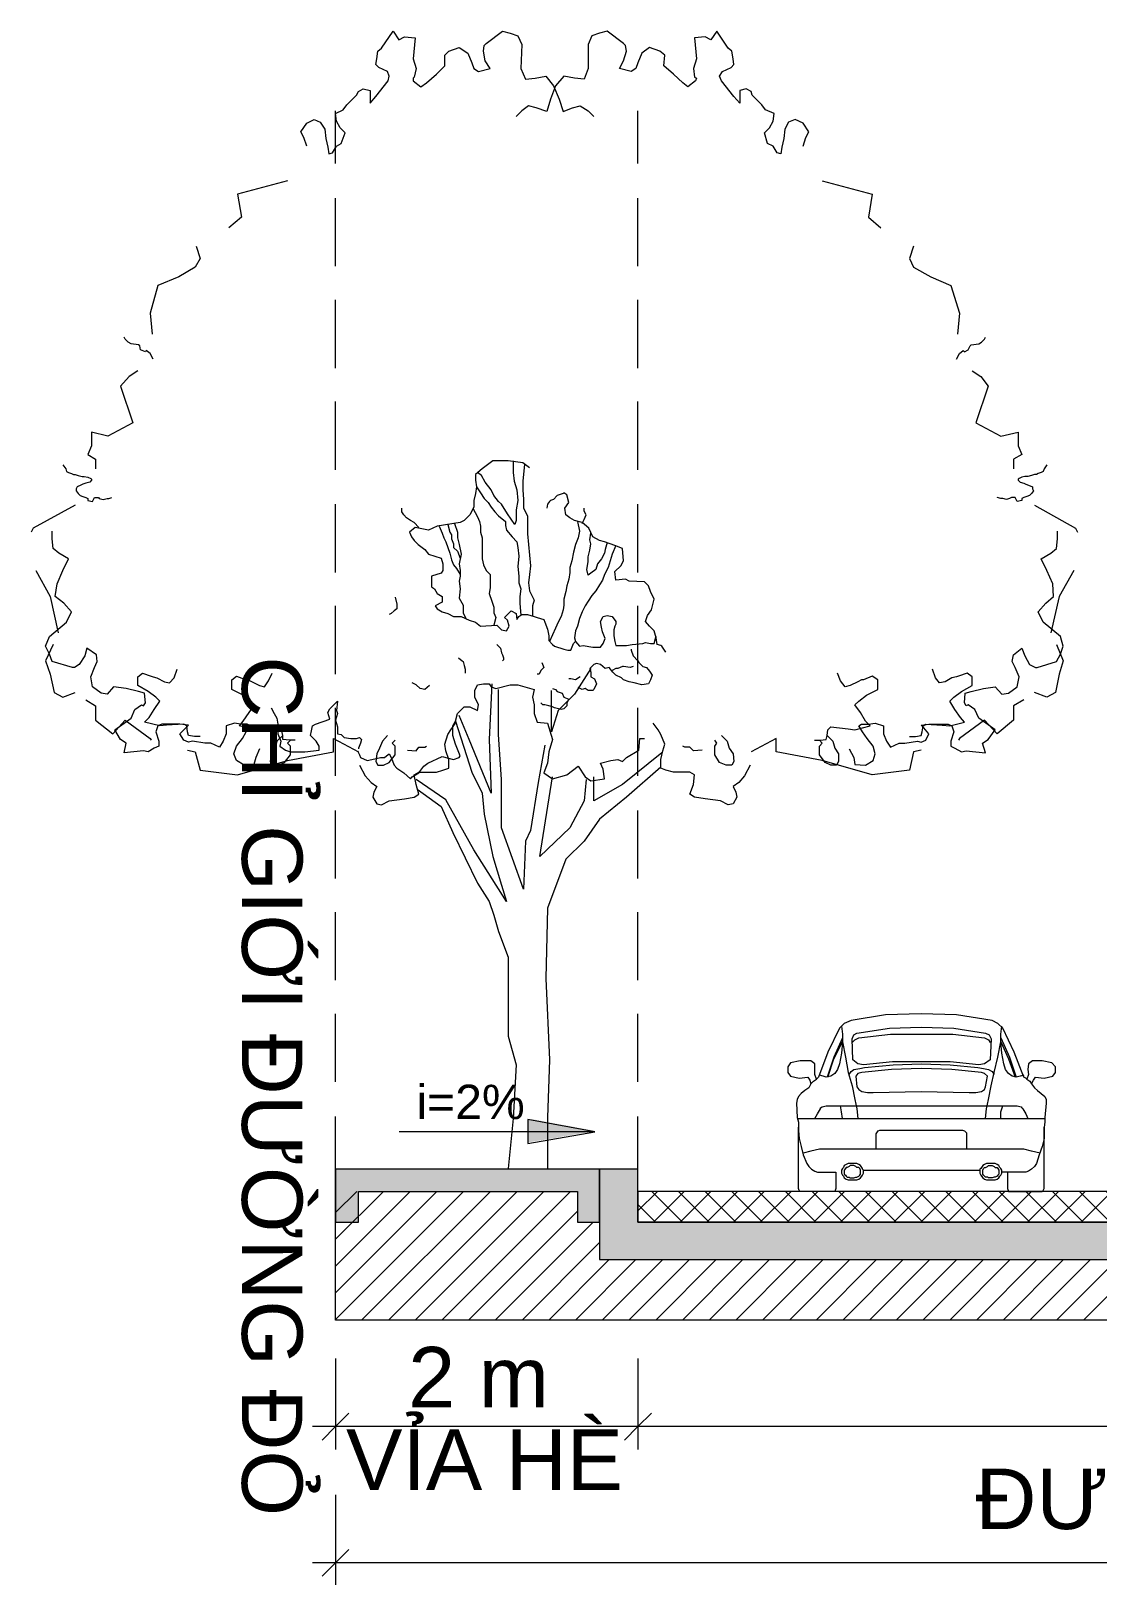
# Model space of a CAD drawing. Header units: millimetres. Extents: x 583747 to 595948, y 2304962 to 2309584.
# Drawn here: x 595630.21 to 595637.26, y 2306904.51 to 2306914.79 of the extents above; entities that cross this region are included whole.
import ezdxf

# ---------------------------------------------------------------- set-up
doc = ezdxf.new("R2010")
doc.units = ezdxf.units.MM
doc.layers.add('CPG_LU_VILLAS', color=7, linetype='Continuous', lineweight=5, true_color=0xff9d61)
doc.layers.add('PDF_Geometry', color=7, linetype='Continuous', true_color=0xeeefee)
doc.layers.add('PDF_Solid Fills', color=7, linetype='Continuous', true_color=0xffffff)
doc.layers.add('PDF_Text', color=7, linetype='Continuous')
doc.layers.add('xref.Luoi tang 1$0$KT-Kich thuoc', color=159, linetype='Continuous', lineweight=18)
doc.styles.add('PDF Arial', font='arial.ttf')

# ---------------------------------------------------------------- blocks, each defined once
blk = doc.blocks.new('1111111111111')
at = {"layer": 'PDF_Geometry', "color": 7, "lineweight": 9}
for points in [[(587221.034, 2313305.265), (587221.014, 2313305.322), (587220.995, 2313305.36), (587221.034, 2313305.417), (587221.084, 2313305.443), (587221.122, 2313305.424), (587221.154, 2313305.379), (587221.161, 2313305.316), (587221.173, 2313305.259), (587221.18, 2313305.214), (587221.205, 2313305.221), (587221.23, 2313305.265), (587221.262, 2313305.284), (587221.287, 2313305.354), (587221.256, 2313305.386), (587221.23, 2313305.43), (587221.224, 2313305.481), (587221.275, 2313305.506), (587221.3, 2313305.538), (587221.364, 2313305.602), (587221.376, 2313305.627), (587221.408, 2313305.646), (587221.453, 2313305.633), (587221.453, 2313305.583), (587221.453, 2313305.551), (587221.491, 2313305.595), (587221.573, 2313305.697), (587221.58, 2313305.729), (587221.567, 2313305.76), (587221.51, 2313305.786), (587221.491, 2313305.805), (587221.497, 2313305.843), (587221.503, 2313305.894), (587221.529, 2313305.913), (587221.605, 2313306.027), (587221.643, 2313305.97), (587221.681, 2313305.989), (587221.751, 2313305.983), (587221.738, 2313305.843), (587221.757, 2313305.779), (587221.745, 2313305.722), (587221.738, 2313305.716), (587221.738, 2313305.697), (587221.789, 2313305.659), (587221.827, 2313305.684), (587221.891, 2313305.741), (587221.948, 2313305.798), (587221.948, 2313305.868), (587221.973, 2313305.894), (587222.043, 2313305.919), (587222.1, 2313305.881), (587222.126, 2313305.817), (587222.138, 2313305.779), (587222.17, 2313305.76), (587222.246, 2313305.779), (587222.214, 2313305.83), (587222.202, 2313305.894), (587222.208, 2313305.932), (587222.221, 2313305.944), (587222.329, 2313306.027), (587222.38, 2313306.014), (587222.43, 2313305.995), (587222.456, 2313305.938), (587222.449, 2313305.779), (587222.481, 2313305.709), (587222.545, 2313305.716), (587222.614, 2313305.729), (587222.665, 2313305.665), (587222.703, 2313305.576), (587222.729, 2313305.494), (587222.792, 2313305.519), (587222.843, 2313305.532), (587222.894, 2313305.5), (587222.932, 2313305.462)], [(587224.316, 2313305.265), (587224.335, 2313305.322), (587224.354, 2313305.36), (587224.316, 2313305.417), (587224.265, 2313305.443), (587224.221, 2313305.424), (587224.195, 2313305.379), (587224.189, 2313305.316), (587224.176, 2313305.259), (587224.17, 2313305.214), (587224.145, 2313305.221), (587224.119, 2313305.265), (587224.081, 2313305.284), (587224.062, 2313305.354), (587224.094, 2313305.386), (587224.119, 2313305.43), (587224.126, 2313305.481), (587224.068, 2313305.506), (587224.043, 2313305.538), (587223.98, 2313305.602), (587223.973, 2313305.627), (587223.941, 2313305.646), (587223.897, 2313305.633), (587223.897, 2313305.583), (587223.897, 2313305.551), (587223.859, 2313305.595), (587223.776, 2313305.697), (587223.764, 2313305.729), (587223.783, 2313305.76), (587223.84, 2313305.786), (587223.859, 2313305.805), (587223.853, 2313305.843), (587223.846, 2313305.894), (587223.821, 2313305.913), (587223.745, 2313306.027), (587223.707, 2313305.97), (587223.668, 2313305.989), (587223.599, 2313305.983), (587223.611, 2313305.843), (587223.592, 2313305.779), (587223.599, 2313305.722), (587223.611, 2313305.716), (587223.605, 2313305.697), (587223.554, 2313305.659), (587223.522, 2313305.684), (587223.459, 2313305.741), (587223.395, 2313305.798), (587223.402, 2313305.868), (587223.37, 2313305.894), (587223.3, 2313305.919), (587223.249, 2313305.881), (587223.224, 2313305.817), (587223.211, 2313305.779), (587223.18, 2313305.76), (587223.103, 2313305.779), (587223.129, 2313305.83), (587223.148, 2313305.894), (587223.141, 2313305.932), (587223.129, 2313305.944), (587223.021, 2313306.027), (587222.97, 2313306.014), (587222.919, 2313305.995), (587222.894, 2313305.938), (587222.894, 2313305.779), (587222.868, 2313305.709), (587222.805, 2313305.716), (587222.735, 2313305.729), (587222.678, 2313305.665), (587222.646, 2313305.576), (587222.621, 2313305.494), (587222.551, 2313305.519), (587222.5, 2313305.532), (587222.456, 2313305.5), (587222.418, 2313305.462)], [(587220.907, 2313305.036), (587220.576, 2313304.948), (587220.602, 2313304.795), (587220.519, 2313304.725)], [(587224.443, 2313305.036), (587224.773, 2313304.948), (587224.748, 2313304.795), (587224.83, 2313304.725)], [(587220.303, 2313304.605), (587220.329, 2313304.522), (587220.297, 2313304.465), (587220.189, 2313304.402), (587220.049, 2313304.344), (587219.999, 2313304.16), (587220.011, 2313304.021)], [(587225.046, 2313304.605), (587225.021, 2313304.522), (587225.046, 2313304.465), (587225.161, 2313304.402), (587225.294, 2313304.344), (587225.351, 2313304.16), (587225.338, 2313304.021)], [(587220.018, 2313303.856), (587219.999, 2313303.894), (587219.973, 2313303.913), (587219.967, 2313303.906), (587219.935, 2313303.919), (587219.929, 2313303.944), (587219.922, 2313303.951), (587219.872, 2313303.957), (587219.853, 2313303.97), (587219.84, 2313303.983), (587219.834, 2313303.989), (587219.827, 2313304.002)], [(587225.332, 2313303.856), (587225.351, 2313303.894), (587225.376, 2313303.913), (587225.383, 2313303.906), (587225.408, 2313303.919), (587225.421, 2313303.944), (587225.427, 2313303.951), (587225.478, 2313303.957), (587225.497, 2313303.97), (587225.51, 2313303.983), (587225.516, 2313303.989), (587225.522, 2313304.002)], [(587219.916, 2313303.779), (587219.859, 2313303.741), (587219.802, 2313303.678), (587219.884, 2313303.436), (587219.719, 2313303.348), (587219.611, 2313303.373), (587219.611, 2313303.284), (587219.586, 2313303.227), (587219.637, 2313303.195), (587219.637, 2313303.132)], [(587225.434, 2313303.779), (587225.491, 2313303.741), (587225.541, 2313303.678), (587225.459, 2313303.436), (587225.624, 2313303.348), (587225.738, 2313303.373), (587225.738, 2313303.284), (587225.764, 2313303.227), (587225.707, 2313303.195), (587225.707, 2313303.132)], [(587222.507, 2313303.138), (587222.462, 2313303.17), (587222.367, 2313303.183), (587222.265, 2313303.183), (587222.195, 2313303.132), (587222.151, 2313303.094), (587222.151, 2313303.056), (587222.157, 2313303.011), (587222.151, 2313302.967), (587222.138, 2313302.922), (587222.138, 2313302.878), (587222.113, 2313302.827), (587222.075, 2313302.789), (587222.049, 2313302.776), (587221.897, 2313302.751), (587221.84, 2313302.725), (587221.751, 2313302.744), (587221.713, 2313302.713), (587221.726, 2313302.681), (587221.745, 2313302.656), (587221.77, 2313302.63), (587221.814, 2313302.598), (587221.84, 2313302.567), (587221.922, 2313302.541), (587221.935, 2313302.503), (587221.935, 2313302.459), (587221.922, 2313302.44), (587221.859, 2313302.421), (587221.859, 2313302.389), (587221.859, 2313302.351), (587221.878, 2313302.338), (587221.897, 2313302.306), (587221.929, 2313302.287), (587221.929, 2313302.249), (587221.884, 2313302.224), (587221.897, 2313302.205), (587221.929, 2313302.186), (587221.967, 2313302.173), (587222.005, 2313302.154), (587222.056, 2313302.154), (587222.107, 2313302.129), (587222.151, 2313302.116), (587222.183, 2313302.09), (587222.291, 2313302.097), (587222.322, 2313302.065), (587222.354, 2313302.059), (587222.373, 2313302.09), (587222.361, 2313302.129), (587222.341, 2313302.148), (587222.386, 2313302.192), (587222.418, 2313302.173), (587222.424, 2313302.135), (587222.437, 2313302.154), (587222.456, 2313302.167), (587222.494, 2313302.167), (587222.538, 2313302.154), (587222.557, 2313302.148), (587222.602, 2313302.135), (587222.608, 2313302.116), (587222.627, 2313302.071), (587222.634, 2313302.027), (587222.634, 2313301.995), (587222.659, 2313301.97), (587222.672, 2313301.957), (587222.735, 2313301.938), (587222.761, 2313301.932), (587222.78, 2313301.932), (587222.799, 2313301.976), (587222.811, 2313301.989), (587222.837, 2313301.957), (587222.862, 2313301.963), (587222.926, 2313301.951), (587222.951, 2313301.951), (587222.976, 2313301.951), (587222.995, 2313301.976), (587223.008, 2313302.008), (587222.989, 2313302.052), (587222.983, 2313302.084), (587222.976, 2313302.122), (587222.995, 2313302.154), (587223.021, 2313302.16), (587223.053, 2313302.154), (587223.078, 2313302.122), (587223.078, 2313302.103), (587223.072, 2313302.09), (587223.065, 2313302.065), (587223.065, 2313302.059), (587223.065, 2313302.027), (587223.072, 2313301.989), (587223.078, 2313301.963), (587223.116, 2313301.963), (587223.148, 2313301.963), (587223.186, 2313301.97), (587223.256, 2313301.976), (587223.275, 2313301.983), (587223.307, 2313301.976), (587223.332, 2313301.976), (587223.345, 2313302.027)], [(587222.399, 2313303.183), (587222.399, 2313303.106), (587222.405, 2313303.049), (587222.424, 2313302.992), (587222.43, 2313302.922), (587222.418, 2313302.859), (587222.418, 2313302.789), (587222.411, 2313302.763), (587222.361, 2313302.833), (587222.322, 2313302.897), (587222.303, 2313302.916), (587222.272, 2313302.954), (587222.253, 2313302.992), (587222.214, 2313303.043), (587222.189, 2313303.087), (587222.164, 2313303.106)], [(587219.421, 2313303.157), (587219.44, 2313303.132), (587219.446, 2313303.113), (587219.459, 2313303.106), (587219.478, 2313303.1), (587219.491, 2313303.094), (587219.503, 2313303.094), (587219.522, 2313303.087), (587219.548, 2313303.081), (587219.561, 2313303.081), (587219.586, 2313303.075), (587219.605, 2313303.068), (587219.611, 2313303.062), (587219.611, 2313303.056), (587219.599, 2313303.043), (587219.573, 2313303.036), (587219.554, 2313303.03), (587219.541, 2313303.024), (587219.516, 2313303.011), (587219.51, 2313302.998), (587219.51, 2313302.986), (587219.522, 2313302.967), (587219.535, 2313302.954), (587219.554, 2313302.948), (587219.573, 2313302.941), (587219.586, 2313302.935), (587219.586, 2313302.922), (587219.618, 2313302.916), (587219.624, 2313302.929), (587219.63, 2313302.941), (587219.656, 2313302.941), (587219.662, 2313302.935), (587219.687, 2313302.929), (587219.713, 2313302.935), (587219.726, 2313302.935), (587219.745, 2313302.941)], [(587222.475, 2313303.163), (587222.462, 2313303.049), (587222.462, 2313302.992), (587222.468, 2313302.929), (587222.468, 2313302.871), (587222.494, 2313302.821), (587222.494, 2313302.77), (587222.494, 2313302.7), (587222.5, 2313302.63), (587222.507, 2313302.56), (587222.513, 2313302.49), (587222.507, 2313302.433), (587222.5, 2313302.376), (587222.507, 2313302.325), (587222.538, 2313302.262), (587222.526, 2313302.224), (587222.526, 2313302.186), (587222.526, 2313302.16)], [(587225.929, 2313303.157), (587225.91, 2313303.132), (587225.903, 2313303.113), (587225.891, 2313303.106), (587225.872, 2313303.1), (587225.859, 2313303.094), (587225.846, 2313303.094), (587225.827, 2313303.087), (587225.802, 2313303.081), (587225.783, 2313303.081), (587225.764, 2313303.075), (587225.745, 2313303.068), (587225.738, 2313303.062), (587225.738, 2313303.056), (587225.751, 2313303.043), (587225.776, 2313303.036), (587225.789, 2313303.03), (587225.808, 2313303.024), (587225.834, 2313303.011), (587225.834, 2313302.998), (587225.84, 2313302.986), (587225.827, 2313302.967), (587225.814, 2313302.954), (587225.795, 2313302.948), (587225.776, 2313302.941), (587225.764, 2313302.935), (587225.764, 2313302.922), (587225.732, 2313302.916), (587225.726, 2313302.929), (587225.719, 2313302.941), (587225.694, 2313302.941), (587225.681, 2313302.935), (587225.662, 2313302.929), (587225.637, 2313302.935), (587225.624, 2313302.935), (587225.599, 2313302.941)], [(587222.157, 2313303.011), (587222.183, 2313302.973), (587222.208, 2313302.935), (587222.234, 2313302.909), (587222.253, 2313302.878), (587222.278, 2313302.846), (587222.303, 2313302.821), (587222.348, 2313302.783), (587222.348, 2313302.757), (587222.354, 2313302.725), (587222.392, 2313302.681), (587222.424, 2313302.649), (587222.43, 2313302.611), (587222.437, 2313302.554), (587222.43, 2313302.484), (587222.437, 2313302.421), (587222.437, 2313302.376), (587222.449, 2313302.338), (587222.443, 2313302.287), (587222.443, 2313302.243), (587222.449, 2313302.16)], [(587223.408, 2313301.919), (587223.383, 2313301.957), (587223.376, 2313301.963), (587223.351, 2313301.97), (587223.345, 2313302.014), (587223.332, 2313302.059), (587223.3, 2313302.09), (587223.275, 2313302.122), (587223.287, 2313302.16), (587223.313, 2313302.198), (587223.332, 2313302.268), (587223.307, 2313302.319), (587223.294, 2313302.357), (587223.268, 2313302.383), (587223.167, 2313302.389), (587223.141, 2313302.402), (587223.078, 2313302.395), (587223.072, 2313302.452), (587223.11, 2313302.49), (587223.129, 2313302.522), (587223.122, 2313302.605), (587223.072, 2313302.624), (587223.002, 2313302.649), (587222.97, 2313302.656), (587222.926, 2313302.681), (587222.9, 2313302.738), (587222.856, 2313302.776), (587222.805, 2313302.789), (587222.773, 2313302.808), (587222.748, 2313302.827), (587222.741, 2313302.871), (587222.767, 2313302.909), (587222.754, 2313302.96), (587222.735, 2313302.973), (587222.729, 2313302.967), (587222.691, 2313302.954), (587222.665, 2313302.929), (587222.646, 2313302.922), (587222.64, 2313302.916), (587222.627, 2313302.897), (587222.621, 2313302.871)], [(587219.503, 2313302.89), (587219.224, 2313302.738), (587219.211, 2313302.713)], [(587221.776, 2313302.744), (587221.745, 2313302.776), (587221.719, 2313302.789), (587221.694, 2313302.808), (587221.675, 2313302.827), (587221.662, 2313302.846), (587221.662, 2313302.859), (587221.662, 2313302.871)], [(587222.132, 2313302.871), (587222.164, 2313302.814), (587222.176, 2313302.783), (587222.183, 2313302.751), (587222.183, 2313302.713), (587222.195, 2313302.675), (587222.195, 2313302.636), (587222.195, 2313302.605), (587222.195, 2313302.567), (587222.195, 2313302.535), (587222.202, 2313302.497), (587222.221, 2313302.459), (587222.246, 2313302.433), (587222.246, 2313302.395), (587222.246, 2313302.344), (587222.24, 2313302.306), (587222.259, 2313302.256), (587222.272, 2313302.217), (587222.272, 2313302.179), (587222.284, 2313302.148), (587222.272, 2313302.097)], [(587222.856, 2313302.77), (587222.868, 2313302.795), (587222.881, 2313302.827), (587222.868, 2313302.852), (587222.868, 2313302.871)], [(587225.846, 2313302.89), (587226.119, 2313302.738), (587226.132, 2313302.713)], [(587221.967, 2313302.763), (587221.98, 2313302.713), (587221.992, 2313302.694), (587221.992, 2313302.668), (587222.005, 2313302.636), (587222.005, 2313302.611), (587222.03, 2313302.586), (587222.049, 2313302.541)], [(587222.011, 2313302.77), (587222.03, 2313302.713), (587222.03, 2313302.675), (587222.043, 2313302.63), (587222.056, 2313302.567), (587222.043, 2313302.503), (587222.049, 2313302.459), (587222.049, 2313302.421), (587222.043, 2313302.389), (587222.049, 2313302.338), (587222.043, 2313302.275), (587222.068, 2313302.23), (587222.068, 2313302.179), (587222.087, 2313302.141)], [(587222.824, 2313302.783), (587222.837, 2313302.719), (587222.83, 2313302.675), (587222.811, 2313302.63), (587222.799, 2313302.579), (587222.786, 2313302.522), (587222.773, 2313302.478), (587222.773, 2313302.446), (587222.767, 2313302.402), (587222.754, 2313302.357), (587222.748, 2313302.319), (587222.735, 2313302.268), (587222.735, 2313302.23), (587222.729, 2313302.198), (587222.716, 2313302.154), (587222.697, 2313302.116), (587222.678, 2313302.078), (587222.64, 2313301.989)], [(587220.722, 2313301.278), (587220.697, 2313301.221), (587220.684, 2313301.176), (587220.621, 2313301.17), (587220.57, 2313301.202), (587220.551, 2313301.246), (587220.57, 2313301.297), (587220.608, 2313301.348), (587220.634, 2313301.392), (587220.665, 2313301.43), (587220.64, 2313301.443), (587220.595, 2313301.443), (587220.557, 2313301.449), (587220.5, 2313301.43), (587220.5, 2313301.379), (587220.481, 2313301.329), (587220.456, 2313301.29), (587220.399, 2313301.316), (587220.361, 2313301.316), (587220.278, 2313301.329), (587220.253, 2313301.322), (587220.221, 2313301.335), (587220.195, 2313301.379), (587220.234, 2313301.417), (587220.253, 2313301.436), (587220.195, 2313301.443), (587220.075, 2313301.443), (587220.049, 2313301.43), (587220.037, 2313301.392), (587220.056, 2313301.329), (587220.056, 2313301.297), (587220.024, 2313301.284), (587219.986, 2313301.259), (587219.954, 2313301.265), (587219.827, 2313301.252), (587219.84, 2313301.316), (587219.802, 2313301.341), (587219.764, 2313301.405), (587219.872, 2313301.481), (587219.897, 2313301.538), (587219.941, 2313301.57), (587219.954, 2313301.563), (587219.967, 2313301.583), (587219.961, 2313301.646), (587219.922, 2313301.659), (587219.84, 2313301.678), (587219.757, 2313301.69), (587219.713, 2313301.64), (587219.675, 2313301.646), (587219.618, 2313301.69), (587219.605, 2313301.754), (587219.63, 2313301.817), (587219.649, 2313301.856), (587219.643, 2313301.9), (587219.58, 2313301.944), (587219.567, 2313301.894), (587219.529, 2313301.836), (587219.497, 2313301.817), (587219.484, 2313301.817), (587219.351, 2313301.856), (587219.332, 2313301.906), (587219.307, 2313301.957), (587219.332, 2313302.021), (587219.446, 2313302.116), (587219.478, 2313302.186), (587219.427, 2313302.243), (587219.37, 2313302.287), (587219.383, 2313302.37), (587219.421, 2313302.459), (587219.459, 2313302.535), (587219.395, 2313302.573), (587219.357, 2313302.605), (587219.351, 2313302.668), (587219.351, 2313302.719)], [(587221.91, 2313302.751), (587221.929, 2313302.706), (587221.941, 2313302.675), (587221.954, 2313302.649), (587221.967, 2313302.611), (587221.98, 2313302.573), (587221.992, 2313302.529), (587222.005, 2313302.497), (587222.024, 2313302.471), (587222.049, 2313302.433)], [(587223.021, 2313302.643), (587223.008, 2313302.598), (587223.002, 2313302.573), (587222.983, 2313302.535), (587222.957, 2313302.503), (587222.945, 2313302.465), (587222.913, 2313302.44), (587222.894, 2313302.427), (587222.887, 2313302.465), (587222.894, 2313302.516), (587222.894, 2313302.548), (587222.907, 2313302.592), (587222.913, 2313302.636), (587222.907, 2313302.662), (587222.913, 2313302.706)], [(587224.621, 2313301.278), (587224.653, 2313301.221), (587224.659, 2313301.176), (587224.729, 2313301.17), (587224.78, 2313301.202), (587224.792, 2313301.246), (587224.78, 2313301.297), (587224.741, 2313301.348), (587224.71, 2313301.392), (587224.684, 2313301.43), (587224.703, 2313301.443), (587224.748, 2313301.443), (587224.792, 2313301.449), (587224.849, 2313301.43), (587224.849, 2313301.379), (587224.868, 2313301.329), (587224.894, 2313301.29), (587224.951, 2313301.316), (587224.989, 2313301.316), (587225.072, 2313301.329), (587225.097, 2313301.322), (587225.129, 2313301.335), (587225.148, 2313301.379), (587225.116, 2313301.417), (587225.097, 2313301.436), (587225.148, 2313301.443), (587225.275, 2313301.443), (587225.3, 2313301.43), (587225.313, 2313301.392), (587225.294, 2313301.329), (587225.294, 2313301.297), (587225.319, 2313301.284), (587225.364, 2313301.259), (587225.395, 2313301.265), (587225.522, 2313301.252), (587225.503, 2313301.316), (587225.541, 2313301.341), (587225.586, 2313301.405), (587225.478, 2313301.481), (587225.453, 2313301.538), (587225.408, 2313301.57), (587225.395, 2313301.563), (587225.383, 2313301.583), (587225.389, 2313301.646), (587225.427, 2313301.659), (587225.51, 2313301.678), (587225.586, 2313301.69), (587225.63, 2313301.64), (587225.675, 2313301.646), (587225.732, 2313301.69), (587225.745, 2313301.754), (587225.719, 2313301.817), (587225.7, 2313301.856), (587225.707, 2313301.9), (587225.764, 2313301.944), (587225.783, 2313301.894), (587225.814, 2313301.836), (587225.853, 2313301.817), (587225.865, 2313301.817), (587225.992, 2313301.856), (587226.018, 2313301.906), (587226.037, 2313301.957), (587226.018, 2313302.021), (587225.903, 2313302.116), (587225.872, 2313302.186), (587225.922, 2313302.243), (587225.973, 2313302.287), (587225.967, 2313302.37), (587225.929, 2313302.459), (587225.891, 2313302.535), (587225.954, 2313302.573), (587225.992, 2313302.605), (587225.999, 2313302.668), (587225.999, 2313302.719)], [(587223.078, 2313302.624), (587223.053, 2313302.567), (587223.04, 2313302.522), (587223.027, 2313302.478), (587223.002, 2313302.433), (587222.989, 2313302.395), (587222.97, 2313302.363), (587222.945, 2313302.325), (587222.919, 2313302.294), (587222.894, 2313302.256), (587222.875, 2313302.224), (587222.856, 2313302.186), (587222.837, 2313302.141), (587222.824, 2313302.09), (587222.811, 2313302.059), (587222.805, 2313302.014), (587222.811, 2313301.989)], [(587219.243, 2313302.459), (587219.338, 2313302.287), (587219.389, 2313302.046)], [(587226.107, 2313302.459), (587226.011, 2313302.287), (587225.954, 2313302.046)], [(587221.618, 2313302.281), (587221.63, 2313302.236), (587221.63, 2313302.205), (587221.611, 2313302.192), (587221.592, 2313302.173), (587221.58, 2313302.167)], [(587219.357, 2313301.97), (587219.307, 2313301.862), (587219.338, 2313301.773), (587219.364, 2313301.652), (587219.421, 2313301.621), (587219.503, 2313301.652)], [(587222.291, 2313301.97), (587222.316, 2313301.944), (587222.322, 2313301.913), (587222.329, 2313301.9), (587222.335, 2313301.881), (587222.335, 2313301.868), (587222.329, 2313301.862)], [(587223.18, 2313301.938), (587223.18, 2313301.932), (587223.192, 2313301.894), (587223.224, 2313301.862), (587223.23, 2313301.849), (587223.256, 2313301.824), (587223.281, 2313301.817), (587223.3, 2313301.792), (587223.313, 2313301.773), (587223.319, 2313301.767), (587223.307, 2313301.735), (587223.294, 2313301.709), (587223.249, 2313301.703), (587223.199, 2313301.716), (587223.167, 2313301.722), (587223.129, 2313301.735), (587223.116, 2313301.748), (587223.078, 2313301.767), (587223.059, 2313301.786), (587223.034, 2313301.817), (587223.008, 2313301.811), (587222.976, 2313301.836), (587222.951, 2313301.843), (587222.932, 2313301.836), (587222.913, 2313301.817), (587222.907, 2313301.811), (587222.913, 2313301.786), (587222.913, 2313301.779), (587222.913, 2313301.754), (587222.938, 2313301.741), (587222.951, 2313301.709), (587222.932, 2313301.671), (587222.926, 2313301.665), (587222.919, 2313301.665), (587222.894, 2313301.665), (587222.875, 2313301.678), (587222.856, 2313301.671), (587222.843, 2313301.678), (587222.83, 2313301.684)], [(587225.992, 2313301.97), (587226.037, 2313301.862), (587226.011, 2313301.773), (587225.986, 2313301.652), (587225.929, 2313301.621), (587225.846, 2313301.652)], [(587222.037, 2313301.881), (587222.062, 2313301.862), (587222.068, 2313301.856), (587222.075, 2313301.83), (587222.081, 2313301.805), (587222.081, 2313301.779)], [(587222.589, 2313301.849), (587222.602, 2313301.817), (587222.583, 2313301.798), (587222.57, 2313301.773), (587222.557, 2313301.773)], [(587222.976, 2313301.836), (587222.976, 2313301.836)], [(587220.329, 2313301.36), (587220.291, 2313301.36), (587220.253, 2313301.367), (587220.246, 2313301.392), (587220.24, 2313301.43), (587220.221, 2313301.443), (587220.107, 2313301.436), (587220.062, 2313301.43), (587219.961, 2313301.456), (587219.992, 2313301.487), (587220.024, 2313301.538), (587220.062, 2313301.595), (587220.037, 2313301.621), (587219.986, 2313301.659), (587219.916, 2313301.697), (587219.916, 2313301.754), (587219.948, 2313301.779), (587220.005, 2313301.76), (587220.018, 2313301.754), (587220.043, 2313301.748), (587220.094, 2313301.722), (587220.126, 2313301.716), (587220.157, 2313301.748), (587220.176, 2313301.805)], [(587220.875, 2313301.367), (587220.868, 2313301.405), (587220.843, 2313301.424), (587220.735, 2313301.411), (587220.691, 2313301.405), (587220.589, 2313301.43), (587220.614, 2313301.462), (587220.653, 2313301.519), (587220.691, 2313301.57), (587220.665, 2313301.595), (587220.614, 2313301.633), (587220.538, 2313301.671), (587220.538, 2313301.735), (587220.57, 2313301.76), (587220.634, 2313301.735), (587220.646, 2313301.735), (587220.672, 2313301.722), (587220.722, 2313301.697), (587220.754, 2313301.69), (587220.78, 2313301.729), (587220.805, 2313301.779)], [(587222.913, 2313301.811), (587222.805, 2313301.64), (587222.697, 2313301.532), (587222.653, 2313301.392), (587222.653, 2313301.602), (587222.653, 2313301.665)], [(587222.843, 2313301.754), (587222.811, 2313301.735), (587222.78, 2313301.741), (587222.767, 2313301.741)], [(587223.192, 2313301.824), (587223.173, 2313301.817), (587223.129, 2313301.824), (587223.122, 2313301.824), (587223.091, 2313301.811), (587223.078, 2313301.811), (587223.053, 2313301.798)], [(587224.392, 2313301.335), (587224.43, 2313301.335), (587224.468, 2313301.341), (587224.475, 2313301.367), (587224.481, 2313301.405), (587224.5, 2313301.424), (587224.614, 2313301.411), (587224.659, 2313301.405), (587224.761, 2313301.43), (587224.729, 2313301.462), (587224.697, 2313301.519), (587224.659, 2313301.57), (587224.684, 2313301.595), (587224.735, 2313301.633), (587224.811, 2313301.671), (587224.811, 2313301.735), (587224.773, 2313301.76), (587224.716, 2313301.735), (587224.703, 2313301.735), (587224.678, 2313301.722), (587224.627, 2313301.697), (587224.595, 2313301.69), (587224.564, 2313301.729), (587224.545, 2313301.779)], [(587225.021, 2313301.36), (587225.059, 2313301.36), (587225.097, 2313301.367), (587225.103, 2313301.392), (587225.11, 2313301.43), (587225.129, 2313301.443), (587225.237, 2313301.436), (587225.287, 2313301.43), (587225.383, 2313301.456), (587225.357, 2313301.487), (587225.319, 2313301.538), (587225.287, 2313301.595), (587225.313, 2313301.621), (587225.364, 2313301.659), (587225.434, 2313301.697), (587225.434, 2313301.754), (587225.402, 2313301.779), (587225.345, 2313301.76), (587225.332, 2313301.754), (587225.3, 2313301.748), (587225.256, 2313301.722), (587225.218, 2313301.716), (587225.192, 2313301.748), (587225.173, 2313301.805)], [(587221.37, 2313301.265), (587221.383, 2313301.24), (587221.389, 2313301.221), (587221.434, 2313301.202), (587221.465, 2313301.208), (587221.522, 2313301.221), (587221.548, 2313301.221), (587221.561, 2313301.233), (587221.58, 2313301.246), (587221.592, 2313301.221), (587221.611, 2313301.17), (587221.63, 2313301.151), (587221.675, 2313301.119), (587221.719, 2313301.081), (587221.732, 2313301.094), (587221.776, 2313301.119), (587221.808, 2313301.163), (587221.834, 2313301.183), (587221.929, 2313301.227), (587222.005, 2313301.208), (587222.043, 2313301.221), (587222.049, 2313301.233), (587222.018, 2313301.309), (587221.999, 2313301.367), (587221.999, 2313301.43), (587222.018, 2313301.462), (587222.03, 2313301.513), (587222.075, 2313301.557), (587222.113, 2313301.557), (587222.164, 2313301.532), (587222.17, 2313301.57), (587222.145, 2313301.621), (587222.145, 2313301.665), (587222.164, 2313301.703), (587222.202, 2313301.709), (587222.24, 2313301.709), (587222.253, 2313301.69), (587222.284, 2313301.678), (587222.38, 2313301.703), (587222.43, 2313301.703), (587222.538, 2313301.671), (587222.526, 2313301.621), (587222.538, 2313301.57), (587222.538, 2313301.513), (587222.557, 2313301.456), (587222.627, 2313301.449), (587222.659, 2313301.341), (587222.634, 2313301.259), (587222.627, 2313301.183), (587222.602, 2313301.119), (587222.659, 2313301.081), (587222.754, 2313301.106), (587222.83, 2313301.163), (587222.875, 2313301.094), (587222.913, 2313301.068), (587223.002, 2313301.081), (587222.995, 2313301.144), (587222.976, 2313301.183), (587223.046, 2313301.202), (587223.091, 2313301.208), (587223.122, 2313301.195), (587223.148, 2313301.221), (587223.23, 2313301.271), (587223.237, 2313301.348), (587223.268, 2313301.348)], [(587221.846, 2313301.697), (587221.814, 2313301.671), (587221.783, 2313301.678), (587221.757, 2313301.703), (587221.732, 2313301.716)], [(587222.259, 2313301.709), (587222.24, 2313301.341), (587222.253, 2313300.986), (587222.107, 2313301.341), (587222.043, 2313301.5)], [(587222.608, 2313301.303), (587222.564, 2313301.056), (587222.513, 2313300.738), (587222.481, 2313300.668), (587222.468, 2313300.351), (587222.322, 2313300.757), (587222.322, 2313301.075), (587222.303, 2313301.373), (587222.303, 2313301.671)], [(587222.659, 2313301.678), (587222.678, 2313301.671), (587222.691, 2313301.659), (587222.71, 2313301.652), (587222.722, 2313301.646), (587222.735, 2313301.621), (587222.767, 2313301.608), (587222.754, 2313301.583), (587222.754, 2313301.563), (587222.735, 2313301.544), (587222.716, 2313301.538), (587222.672, 2313301.551), (587222.659, 2313301.557), (587222.634, 2313301.563), (587222.608, 2313301.57), (587222.595, 2313301.57), (587222.589, 2313301.576), (587222.583, 2313301.583)], [(587219.573, 2313301.602), (587219.637, 2313301.563), (587219.637, 2313301.468), (587219.751, 2313301.379), (587219.834, 2313301.468), (587219.999, 2313301.348), (587220.005, 2313301.335)], [(587220.799, 2313301.551), (587220.818, 2313301.513), (587220.837, 2313301.481), (587220.843, 2313301.443), (587220.843, 2313301.424), (587220.843, 2313301.379), (587220.862, 2313301.329), (587220.856, 2313301.297), (587220.894, 2313301.271), (587220.926, 2313301.259), (587220.97, 2313301.259), (587221.021, 2313301.259), (587221.116, 2313301.271), (587221.116, 2313301.297), (587221.097, 2313301.329), (587221.059, 2313301.367), (587221.065, 2313301.398), (587221.072, 2313301.43), (587221.091, 2313301.443), (587221.186, 2313301.475), (587221.173, 2313301.519), (587221.186, 2313301.544), (587221.237, 2313301.595), (587221.23, 2313301.532), (587221.237, 2313301.513), (587221.224, 2313301.468), (587221.237, 2313301.424), (587221.237, 2313301.379), (587221.262, 2313301.373), (587221.281, 2313301.354), (587221.326, 2313301.348), (587221.364, 2313301.348), (587221.383, 2313301.354), (587221.395, 2313301.341), (587221.389, 2313301.316), (587221.376, 2313301.284), (587221.376, 2313301.278)], [(587225.776, 2313301.602), (587225.707, 2313301.563), (587225.707, 2313301.468), (587225.599, 2313301.379), (587225.516, 2313301.468), (587225.351, 2313301.348), (587225.345, 2313301.335)], [(587221.383, 2313301.17), (587221.421, 2313301.1), (587221.459, 2313301.056), (587221.497, 2313301.03), (587221.478, 2313300.992), (587221.472, 2313300.96), (587221.497, 2313300.916), (587221.529, 2313300.909), (587221.58, 2313300.935), (587221.63, 2313300.941), (587221.681, 2313300.948), (587221.745, 2313300.96), (587221.776, 2313300.979), (587221.757, 2313301.043), (587221.745, 2313301.106), (587221.776, 2313301.125), (587221.84, 2313301.125), (587221.891, 2313301.125), (587221.935, 2313301.138), (587221.973, 2313301.151), (587221.973, 2313301.208), (587221.954, 2313301.265), (587221.948, 2313301.309), (587221.967, 2313301.373), (587221.986, 2313301.405), (587222.018, 2313301.449)], [(587222.018, 2313301.462), (587222.126, 2313301.125), (587222.195, 2313300.986), (587222.208, 2313300.846), (587222.265, 2313300.567), (587222.322, 2313300.376), (587222.354, 2313300.268), (587222.138, 2313300.611), (587221.954, 2313300.941), (587221.757, 2313301.075)], [(587223.967, 2313301.17), (587223.929, 2313301.1), (587223.891, 2313301.056), (587223.853, 2313301.03), (587223.872, 2313300.992), (587223.878, 2313300.96), (587223.853, 2313300.916), (587223.821, 2313300.909), (587223.77, 2313300.935), (587223.719, 2313300.941), (587223.668, 2313300.948), (587223.599, 2313300.96), (587223.567, 2313300.979), (587223.592, 2313301.043), (587223.599, 2313301.106), (587223.567, 2313301.125), (587223.51, 2313301.125), (587223.459, 2313301.125), (587223.408, 2313301.138), (587223.376, 2313301.151), (587223.376, 2313301.208), (587223.389, 2313301.265), (587223.402, 2313301.309), (587223.376, 2313301.373), (587223.357, 2313301.405), (587223.326, 2313301.449)], [(587220.246, 2313301.271), (587220.297, 2313301.259), (587220.329, 2313301.138), (587220.576, 2313301.106), (587220.907, 2313301.202), (587221.211, 2313301.259), (587221.211, 2313301.348), (587221.376, 2313301.259)], [(587220.957, 2313301.335), (587220.919, 2313301.335), (587220.875, 2313301.341), (587220.875, 2313301.367), (587220.837, 2313301.329), (587220.824, 2313301.284), (587220.799, 2313301.246), (587220.792, 2313301.195), (587220.811, 2313301.17), (587220.843, 2313301.17), (587220.887, 2313301.189), (587220.926, 2313301.24), (587220.926, 2313301.297), (587220.907, 2313301.316), (587220.926, 2313301.335)], [(587221.567, 2313301.367), (587221.535, 2313301.329), (587221.516, 2313301.284), (587221.497, 2313301.246), (587221.491, 2313301.195), (587221.503, 2313301.17), (587221.541, 2313301.17), (587221.58, 2313301.189), (587221.618, 2313301.24), (587221.618, 2313301.297), (587221.599, 2313301.316), (587221.618, 2313301.335)], [(587223.776, 2313301.367), (587223.814, 2313301.329), (587223.827, 2313301.284), (587223.853, 2313301.246), (587223.859, 2313301.195), (587223.846, 2313301.17), (587223.808, 2313301.17), (587223.764, 2313301.189), (587223.732, 2313301.24), (587223.732, 2313301.297), (587223.745, 2313301.316), (587223.732, 2313301.335)], [(587225.097, 2313301.271), (587225.046, 2313301.259), (587225.021, 2313301.138), (587224.773, 2313301.106), (587224.443, 2313301.202), (587224.138, 2313301.259), (587224.138, 2313301.348), (587223.973, 2313301.259)], [(587224.475, 2313301.367), (587224.513, 2313301.329), (587224.526, 2313301.284), (587224.551, 2313301.246), (587224.551, 2313301.195), (587224.538, 2313301.17), (587224.5, 2313301.17), (587224.462, 2313301.189), (587224.424, 2313301.24), (587224.424, 2313301.297), (587224.443, 2313301.316), (587224.424, 2313301.335)], [(587221.7, 2313301.271), (587221.757, 2313301.265), (587221.776, 2313301.29), (587221.808, 2313301.29), (587221.814, 2313301.29), (587221.827, 2313301.297)], [(587223.383, 2313301.252), (587223.122, 2313301.043), (587222.932, 2313300.935), (587222.932, 2313301.094)], [(587223.649, 2313301.271), (587223.592, 2313301.265), (587223.567, 2313301.29), (587223.541, 2313301.29), (587223.535, 2313301.29), (587223.522, 2313301.297)], [(587223.376, 2313301.157), (587223.148, 2313300.96), (587222.97, 2313300.814), (587222.868, 2313300.668), (587222.748, 2313300.548), (587222.627, 2313300.224), (587222.614, 2313299.76), (587222.64, 2313299.221), (587222.627, 2313298.84), (587222.627, 2313298.497)], [(587221.764, 2313301.011), (587221.922, 2313300.897), (587221.999, 2313300.725), (587222.164, 2313300.389), (587222.24, 2313300.268), (587222.272, 2313300.179), (587222.303, 2313300.071), (587222.367, 2313299.9), (587222.367, 2313299.735), (587222.367, 2313299.379), (587222.418, 2313299.189), (587222.399, 2313298.833), (587222.367, 2313298.503)], [(587222.881, 2313301.075), (587222.868, 2313300.935), (587222.773, 2313300.757), (587222.576, 2313300.567), (587222.659, 2313301.094)]]:
    blk.add_lwpolyline(points, dxfattribs=at)

msp = doc.modelspace()

# ---------------------------------------------------------------- hatches: boundary and pattern name
at = {"layer": 'CPG_LU_VILLAS'}
h = msp.add_hatch(dxfattribs=at)
h.set_pattern_fill('ANSI31', color=8)
h.set_pattern_definition([(45, (8393.86062, -6391.24092), (-0.088388347648, 0.088388347648), [])])
h.paths.add_polyline_path([(595633.821, 2306907.11), (595632.221, 2306907.11), (595632.221, 2306906.907), (595632.221, 2306906.259), (595651.471, 2306906.259), (595651.471, 2306906.919), (595651.318, 2306906.919), (595651.318, 2306906.957), (595651.318, 2306907.123), (595645.871, 2306907.11), (595645.871, 2306906.907), (595645.718, 2306906.907), (595645.718, 2306906.659), (595633.967, 2306906.659), (595633.967, 2306906.907), (595633.821, 2306906.907)])
h = msp.add_hatch(dxfattribs=at)
h.set_pattern_fill('ANSI37', color=8)
h.set_pattern_definition([(45, (8412.99662, -6391.24092), (-0.088388347648, 0.088388347648), []), (135, (8412.99662, -6391.24092), (-0.088388347648, -0.088388347648), [])])
h.paths.add_polyline_path([(595634.221, 2306907.11), (595634.221, 2306906.907), (595645.471, 2306906.907), (595645.471, 2306907.11)])
at = {"layer": 'PDF_Solid Fills', "transparency": 33554559}
for points in [[(595633.562, 2306907.58), (595633.531, 2306907.586), (595633.492, 2306907.586), (595633.492, 2306907.434), (595633.683, 2306907.465), (595633.715, 2306907.472), (595633.905, 2306907.503), (595633.937, 2306907.51), (595633.873, 2306907.523), (595633.835, 2306907.529), (595633.772, 2306907.542), (595633.734, 2306907.548), (595633.702, 2306907.554), (595633.664, 2306907.561), (595633.6, 2306907.573)], [(595633.821, 2306907.11), (595633.821, 2306906.907), (595633.967, 2306906.907), (595633.967, 2306907.256), (595632.221, 2306907.256), (595632.221, 2306906.907), (595632.373, 2306906.907), (595632.373, 2306907.11)], [(595645.471, 2306907.256), (595645.471, 2306906.907), (595634.221, 2306906.907), (595634.221, 2306907.256), (595633.967, 2306907.256), (595633.967, 2306906.659), (595645.718, 2306906.659), (595645.718, 2306907.256)]]:
    msp.add_hatch(color=7, dxfattribs=at).paths.add_polyline_path(points)

# ---------------------------------------------------------------- linework, layer by layer
at = {"layer": 'PDF_Geometry', "color": 7, "lineweight": 9}
for points in [[(595632.221, 2306913.91), (595632.221, 2306914.259)], [(595634.221, 2306913.91), (595634.221, 2306914.259)], [(595632.221, 2306913.23), (595632.221, 2306913.681)], [(595634.221, 2306913.23), (595634.221, 2306913.681)], [(595632.221, 2306912.557), (595632.221, 2306913.008)], [(595634.221, 2306912.557), (595634.221, 2306913.008)], [(595632.221, 2306911.884), (595632.221, 2306912.335)], [(595634.221, 2306911.884), (595634.221, 2306912.335)], [(595632.221, 2306911.205), (595632.221, 2306911.656)], [(595634.221, 2306911.205), (595634.221, 2306911.656)], [(595632.221, 2306910.532), (595632.221, 2306910.983)], [(595634.221, 2306910.532), (595634.221, 2306910.983)], [(595632.221, 2306909.859), (595632.221, 2306910.31)], [(595634.221, 2306909.859), (595634.221, 2306910.31)], [(595632.221, 2306909.18), (595632.221, 2306909.63)], [(595634.221, 2306909.18), (595634.221, 2306909.63)], [(595632.221, 2306908.507), (595632.221, 2306908.957)], [(595634.221, 2306908.507), (595634.221, 2306908.957)], [(595632.221, 2306907.834), (595632.221, 2306908.284)], [(595634.221, 2306907.834), (595634.221, 2306908.284)], [(595636.793, 2306907.853), (595636.786, 2306907.859), (595636.774, 2306907.865), (595636.71, 2306908.03), (595636.634, 2306908.189), (595636.602, 2306908.221), (595636.564, 2306908.24), (595636.329, 2306908.278), (595636.094, 2306908.284), (595635.859, 2306908.278), (595635.631, 2306908.24), (595635.586, 2306908.221), (595635.555, 2306908.189), (595635.478, 2306908.03), (595635.415, 2306907.865), (595635.409, 2306907.859), (595635.402, 2306907.853)], [(595635.567, 2306908.202), (595635.574, 2306908.151), (595635.574, 2306908.1), (595635.567, 2306908.024), (595635.555, 2306907.954), (595635.542, 2306907.916), (595635.523, 2306907.891), (595635.497, 2306907.872), (595635.466, 2306907.865), (595635.447, 2306907.872), (595635.421, 2306907.878)], [(595636.621, 2306908.126), (595636.678, 2306907.999), (595636.723, 2306907.865), (595636.697, 2306907.872), (595636.672, 2306907.891), (595636.653, 2306907.916), (595636.64, 2306907.954), (595636.628, 2306908.024), (595636.621, 2306908.1), (595636.621, 2306908.151), (595636.628, 2306908.202)], [(595635.574, 2306908.126), (595635.517, 2306907.999), (595635.472, 2306907.865)], [(595635.478, 2306907.865), (595635.517, 2306907.986), (595635.574, 2306908.1), (595635.593, 2306907.999), (595635.612, 2306907.897), (595635.637, 2306907.808), (595635.656, 2306907.719), (595635.669, 2306907.656), (595635.675, 2306907.592)], [(595635.637, 2306908.094), (595635.656, 2306908.113), (595635.682, 2306908.126), (595635.891, 2306908.151), (595636.094, 2306908.151), (595636.304, 2306908.151), (595636.513, 2306908.126), (595636.539, 2306908.113), (595636.551, 2306908.094)], [(595636.52, 2306907.592), (595636.526, 2306907.656), (595636.539, 2306907.719), (595636.558, 2306907.808), (595636.577, 2306907.897), (595636.602, 2306907.999), (595636.621, 2306908.1), (595636.672, 2306907.986), (595636.717, 2306907.865)], [(595635.618, 2306907.884), (595635.631, 2306907.903), (595635.65, 2306907.916), (595635.688, 2306907.923), (595635.72, 2306907.929), (595635.91, 2306907.948), (595636.094, 2306907.954), (595636.285, 2306907.948), (595636.469, 2306907.929), (595636.507, 2306907.923), (595636.539, 2306907.916), (595636.564, 2306907.903), (595636.577, 2306907.884)], [(595636.774, 2306907.878), (595636.748, 2306907.872), (595636.723, 2306907.865)], [(595635.364, 2306907.821), (595635.351, 2306907.796), (595635.326, 2306907.777), (595635.301, 2306907.757), (595635.282, 2306907.738), (595635.275, 2306907.719), (595635.269, 2306907.694), (595635.275, 2306907.599), (595635.282, 2306907.567), (595635.282, 2306907.535)], [(595636.824, 2306907.821), (595636.843, 2306907.796), (595636.863, 2306907.777), (595636.888, 2306907.757), (595636.913, 2306907.738), (595636.92, 2306907.719), (595636.92, 2306907.694), (595636.913, 2306907.599), (595636.913, 2306907.567), (595636.907, 2306907.535), (595636.907, 2306907.523), (595636.907, 2306907.51), (595636.907, 2306907.459), (595636.894, 2306907.408), (595636.875, 2306907.351), (595636.856, 2306907.294), (595636.843, 2306907.275), (595636.824, 2306907.256), (595636.805, 2306907.243), (595636.786, 2306907.237), (595636.666, 2306907.237), (595636.628, 2306907.237), (595636.628, 2306907.25), (595636.621, 2306907.262), (595636.615, 2306907.269), (595636.609, 2306907.281), (595636.596, 2306907.288), (595636.583, 2306907.294), (595636.57, 2306907.294), (595636.551, 2306907.294), (595636.539, 2306907.294), (595636.526, 2306907.294), (595636.513, 2306907.288), (595636.501, 2306907.281), (595636.494, 2306907.269), (595636.488, 2306907.262), (595636.482, 2306907.256), (595636.482, 2306907.25), (595636.482, 2306907.243), (595636.482, 2306907.237), (595636.482, 2306907.23), (595636.488, 2306907.218), (595636.494, 2306907.211), (595636.501, 2306907.199), (595636.513, 2306907.192), (595636.526, 2306907.186), (595636.539, 2306907.186), (595636.551, 2306907.186), (595636.57, 2306907.186), (595636.583, 2306907.186), (595636.596, 2306907.192), (595636.609, 2306907.199), (595636.615, 2306907.211), (595636.621, 2306907.218), (595636.628, 2306907.23), (595636.628, 2306907.237)], [(595635.39, 2306907.592), (595635.409, 2306907.624), (595635.428, 2306907.656), (595635.428, 2306907.662), (595635.44, 2306907.669), (595635.466, 2306907.675), (595635.497, 2306907.675), (595636.094, 2306907.675), (595636.697, 2306907.675), (595636.729, 2306907.675), (595636.755, 2306907.669), (595636.761, 2306907.662), (595636.767, 2306907.656), (595636.786, 2306907.624), (595636.799, 2306907.592)], [(595635.574, 2306907.592), (595635.567, 2306907.637), (595635.561, 2306907.675)], [(595636.621, 2306907.592), (595636.621, 2306907.637), (595636.634, 2306907.675)], [(595632.221, 2306907.256), (595632.221, 2306907.605)], [(595633.937, 2306907.503), (595633.492, 2306907.586), (595633.492, 2306907.427), (595633.937, 2306907.503), (595632.642, 2306907.503)], [(595634.221, 2306907.256), (595634.221, 2306907.605)], [(595635.282, 2306907.592), (595636.094, 2306907.592), (595636.913, 2306907.592)], [(595635.796, 2306907.389), (595635.796, 2306907.484), (595635.796, 2306907.491), (595635.802, 2306907.497), (595635.809, 2306907.51), (595635.821, 2306907.516), (595636.094, 2306907.516), (595636.367, 2306907.516), (595636.38, 2306907.51), (595636.393, 2306907.497), (595636.393, 2306907.491), (595636.393, 2306907.484), (595636.393, 2306907.389)], [(595636.666, 2306907.237), (595636.666, 2306907.129), (595636.672, 2306907.11), (595636.678, 2306907.11), (595636.894, 2306907.11), (595636.901, 2306907.116), (595636.907, 2306907.129), (595636.907, 2306907.535)], [(595636.882, 2306907.364), (595636.824, 2306907.377), (595636.774, 2306907.389), (595636.094, 2306907.389), (595635.421, 2306907.389), (595635.364, 2306907.377), (595635.313, 2306907.364)], [(595635.713, 2306907.25), (595636.094, 2306907.25), (595636.482, 2306907.25)], [(595632.221, 2306906.005), (595632.221, 2306905.554), (595632.221, 2306905.402)], [(595634.221, 2306906.005), (595634.221, 2306905.554), (595634.221, 2306905.402)], [(595651.617, 2306905.554), (595645.471, 2306905.554), (595634.221, 2306905.554), (595632.068, 2306905.554)], [(595632.221, 2306905.103), (595632.221, 2306904.653), (595632.221, 2306904.507)], [(595651.617, 2306904.653), (595632.068, 2306904.653)]]:
    msp.add_lwpolyline(points, dxfattribs=at)
for points in [[(595636.285, 2306907.967), (595636.094, 2306907.967), (595635.904, 2306907.967), (595635.713, 2306907.948), (595635.675, 2306907.954), (595635.643, 2306907.98), (595635.637, 2306908.119), (595635.65, 2306908.145), (595635.669, 2306908.157), (595635.885, 2306908.189), (595636.094, 2306908.196), (595636.31, 2306908.189), (595636.52, 2306908.157), (595636.545, 2306908.145), (595636.558, 2306908.119), (595636.551, 2306907.98), (595636.513, 2306907.954), (595636.475, 2306907.948)], [(595635.383, 2306907.84), (595635.402, 2306907.853), (595635.39, 2306907.884), (595635.39, 2306907.916), (595635.39, 2306907.954), (595635.364, 2306907.973), (595635.294, 2306907.973), (595635.231, 2306907.961), (595635.212, 2306907.935), (595635.212, 2306907.897), (595635.231, 2306907.872), (595635.288, 2306907.859), (595635.345, 2306907.865), (595635.358, 2306907.846), (595635.364, 2306907.821)], [(595636.793, 2306907.853), (595636.812, 2306907.84), (595636.824, 2306907.821), (595636.837, 2306907.846), (595636.85, 2306907.865), (595636.907, 2306907.859), (595636.964, 2306907.872), (595636.983, 2306907.897), (595636.983, 2306907.935), (595636.958, 2306907.961), (595636.894, 2306907.973), (595636.831, 2306907.973), (595636.805, 2306907.954), (595636.799, 2306907.916), (595636.805, 2306907.884)], [(595636.513, 2306907.783), (595636.52, 2306907.802), (595636.532, 2306907.872), (595636.513, 2306907.891), (595636.494, 2306907.897), (595636.297, 2306907.916), (595636.094, 2306907.923), (595635.897, 2306907.916), (595635.701, 2306907.897), (595635.675, 2306907.891), (595635.663, 2306907.872), (595635.669, 2306907.802), (595635.682, 2306907.783), (595635.701, 2306907.77), (595635.739, 2306907.764), (595635.777, 2306907.764), (595636.094, 2306907.77), (595636.412, 2306907.764), (595636.456, 2306907.764), (595636.494, 2306907.77)], [(595635.529, 2306907.237), (595635.529, 2306907.129), (595635.523, 2306907.11), (595635.51, 2306907.11), (595635.294, 2306907.11), (595635.288, 2306907.116), (595635.282, 2306907.129), (595635.282, 2306907.535), (595635.282, 2306907.523), (595635.282, 2306907.51), (595635.288, 2306907.459), (595635.301, 2306907.408), (595635.313, 2306907.351), (595635.339, 2306907.294), (595635.351, 2306907.275), (595635.37, 2306907.256), (595635.39, 2306907.243), (595635.409, 2306907.237)], [(595645.718, 2306906.659), (595645.718, 2306906.907), (595645.871, 2306906.907), (595645.871, 2306907.11), (595651.318, 2306907.123), (595651.318, 2306906.919), (595651.471, 2306906.919), (595651.471, 2306906.259), (595632.221, 2306906.259), (595632.221, 2306906.907), (595632.373, 2306906.907), (595632.373, 2306907.11), (595633.821, 2306907.11), (595633.821, 2306906.907), (595633.967, 2306906.907), (595633.967, 2306907.256), (595632.221, 2306907.256), (595632.221, 2306906.907), (595632.373, 2306906.907), (595632.373, 2306907.11), (595633.821, 2306907.11), (595633.821, 2306906.907), (595633.967, 2306906.907), (595633.967, 2306906.659)], [(595633.967, 2306907.256), (595633.967, 2306906.659), (595645.718, 2306906.659), (595645.718, 2306907.256), (595645.471, 2306907.256), (595645.471, 2306906.907), (595634.221, 2306906.907), (595634.221, 2306907.256)], [(595635.713, 2306907.25), (595635.707, 2306907.256), (595635.707, 2306907.262), (595635.701, 2306907.269), (595635.694, 2306907.281), (595635.682, 2306907.288), (595635.669, 2306907.294), (595635.656, 2306907.294), (595635.637, 2306907.294), (595635.624, 2306907.294), (595635.612, 2306907.294), (595635.599, 2306907.288), (595635.586, 2306907.281), (595635.58, 2306907.269), (595635.574, 2306907.262), (595635.567, 2306907.25), (595635.567, 2306907.237), (595635.567, 2306907.23), (595635.574, 2306907.218), (595635.58, 2306907.211), (595635.586, 2306907.199), (595635.599, 2306907.192), (595635.612, 2306907.186), (595635.624, 2306907.186), (595635.637, 2306907.186), (595635.656, 2306907.186), (595635.669, 2306907.186), (595635.682, 2306907.192), (595635.694, 2306907.199), (595635.701, 2306907.211), (595635.707, 2306907.218), (595635.713, 2306907.23), (595635.713, 2306907.237), (595635.713, 2306907.243)], [(595635.586, 2306907.237), (595635.586, 2306907.23), (595635.586, 2306907.224), (595635.593, 2306907.218), (595635.599, 2306907.211), (595635.605, 2306907.205), (595635.618, 2306907.205), (595635.624, 2306907.199), (595635.637, 2306907.199), (595635.65, 2306907.199), (595635.663, 2306907.205), (595635.669, 2306907.205), (595635.682, 2306907.211), (595635.688, 2306907.218), (595635.694, 2306907.224), (595635.694, 2306907.23), (595635.694, 2306907.237), (595635.694, 2306907.25), (595635.688, 2306907.262), (595635.682, 2306907.269), (595635.669, 2306907.269), (595635.663, 2306907.275), (595635.65, 2306907.281), (595635.637, 2306907.281), (595635.624, 2306907.281), (595635.618, 2306907.275), (595635.605, 2306907.269), (595635.599, 2306907.269), (595635.593, 2306907.262), (595635.586, 2306907.25)], [(595636.609, 2306907.237), (595636.609, 2306907.23), (595636.609, 2306907.224), (595636.602, 2306907.218), (595636.596, 2306907.211), (595636.583, 2306907.205), (595636.577, 2306907.205), (595636.564, 2306907.199), (595636.551, 2306907.199), (595636.539, 2306907.199), (595636.532, 2306907.205), (595636.52, 2306907.205), (595636.513, 2306907.211), (595636.507, 2306907.218), (595636.501, 2306907.224), (595636.501, 2306907.23), (595636.501, 2306907.237), (595636.501, 2306907.25), (595636.507, 2306907.262), (595636.513, 2306907.269), (595636.52, 2306907.269), (595636.532, 2306907.275), (595636.539, 2306907.281), (595636.551, 2306907.281), (595636.564, 2306907.281), (595636.577, 2306907.275), (595636.583, 2306907.269), (595636.596, 2306907.269), (595636.602, 2306907.262), (595636.609, 2306907.25)], [(595645.471, 2306906.907), (595645.471, 2306907.11), (595634.221, 2306907.11), (595634.221, 2306906.907)]]:
    msp.add_lwpolyline(points, close=True, dxfattribs=at)
at = {"layer": 'PDF_Geometry', "color": 7, "lineweight": 18}
for points in [[(595651.471, 2306907.256), (595651.471, 2306906.259), (595632.221, 2306906.259), (595632.221, 2306907.256), (595632.221, 2306906.907), (595632.373, 2306906.907), (595632.373, 2306907.11), (595633.821, 2306907.11), (595633.821, 2306906.907), (595633.967, 2306906.907), (595633.967, 2306907.256), (595633.967, 2306906.659), (595645.718, 2306906.659), (595645.718, 2306907.256), (595645.471, 2306907.256), (595645.471, 2306906.907), (595634.221, 2306906.907), (595634.221, 2306907.256), (595633.967, 2306907.256), (595632.221, 2306907.256)], [(595645.471, 2306907.11), (595634.221, 2306907.11)]]:
    msp.add_lwpolyline(points, dxfattribs=at)
at = {"layer": 'PDF_Geometry', "color": 7, "lineweight": 20}
for points in [[(595632.132, 2306905.465), (595632.221, 2306905.554), (595632.31, 2306905.643)], [(595634.132, 2306905.465), (595634.221, 2306905.554), (595634.31, 2306905.643)], [(595632.132, 2306904.564), (595632.221, 2306904.653), (595632.31, 2306904.742)]]:
    msp.add_lwpolyline(points, dxfattribs=at)

# ---------------------------------------------------------------- block references
at = {"layer": 'xref.Luoi tang 1$0$KT-Kich thuoc'}
msp.add_blockref('1111111111111', (8410.997, -6391.241), dxfattribs=at)

# ---------------------------------------------------------------- texts
at = {"layer": 'PDF_Text', "insert": (595631.597, 2306910.65), "char_height": 0.4, "attachment_point": 7, "rotation": 270, "style": 'PDF Arial'}
msp.add_mtext('CHỈ GIỚI ĐƯỜNG ĐỎ', dxfattribs=at)
at = {"layer": 'PDF_Text', "attachment_point": 7, "style": 'PDF Arial'}
for s, insert, char_height in [('i=2%', (595632.756, 2306907.586), 0.2279), ('2 m', (595632.702, 2306905.681), 0.4), ('VỈA HÈ', (595632.291, 2306905.135), 0.4), ('ĐƯỜNG XE CHẠY 19,25M', (595636.453, 2306904.788), 0.4)]:
    msp.add_mtext(s, dxfattribs=dict(at, insert=insert, char_height=char_height))

doc.saveas('drawing.dxf')
